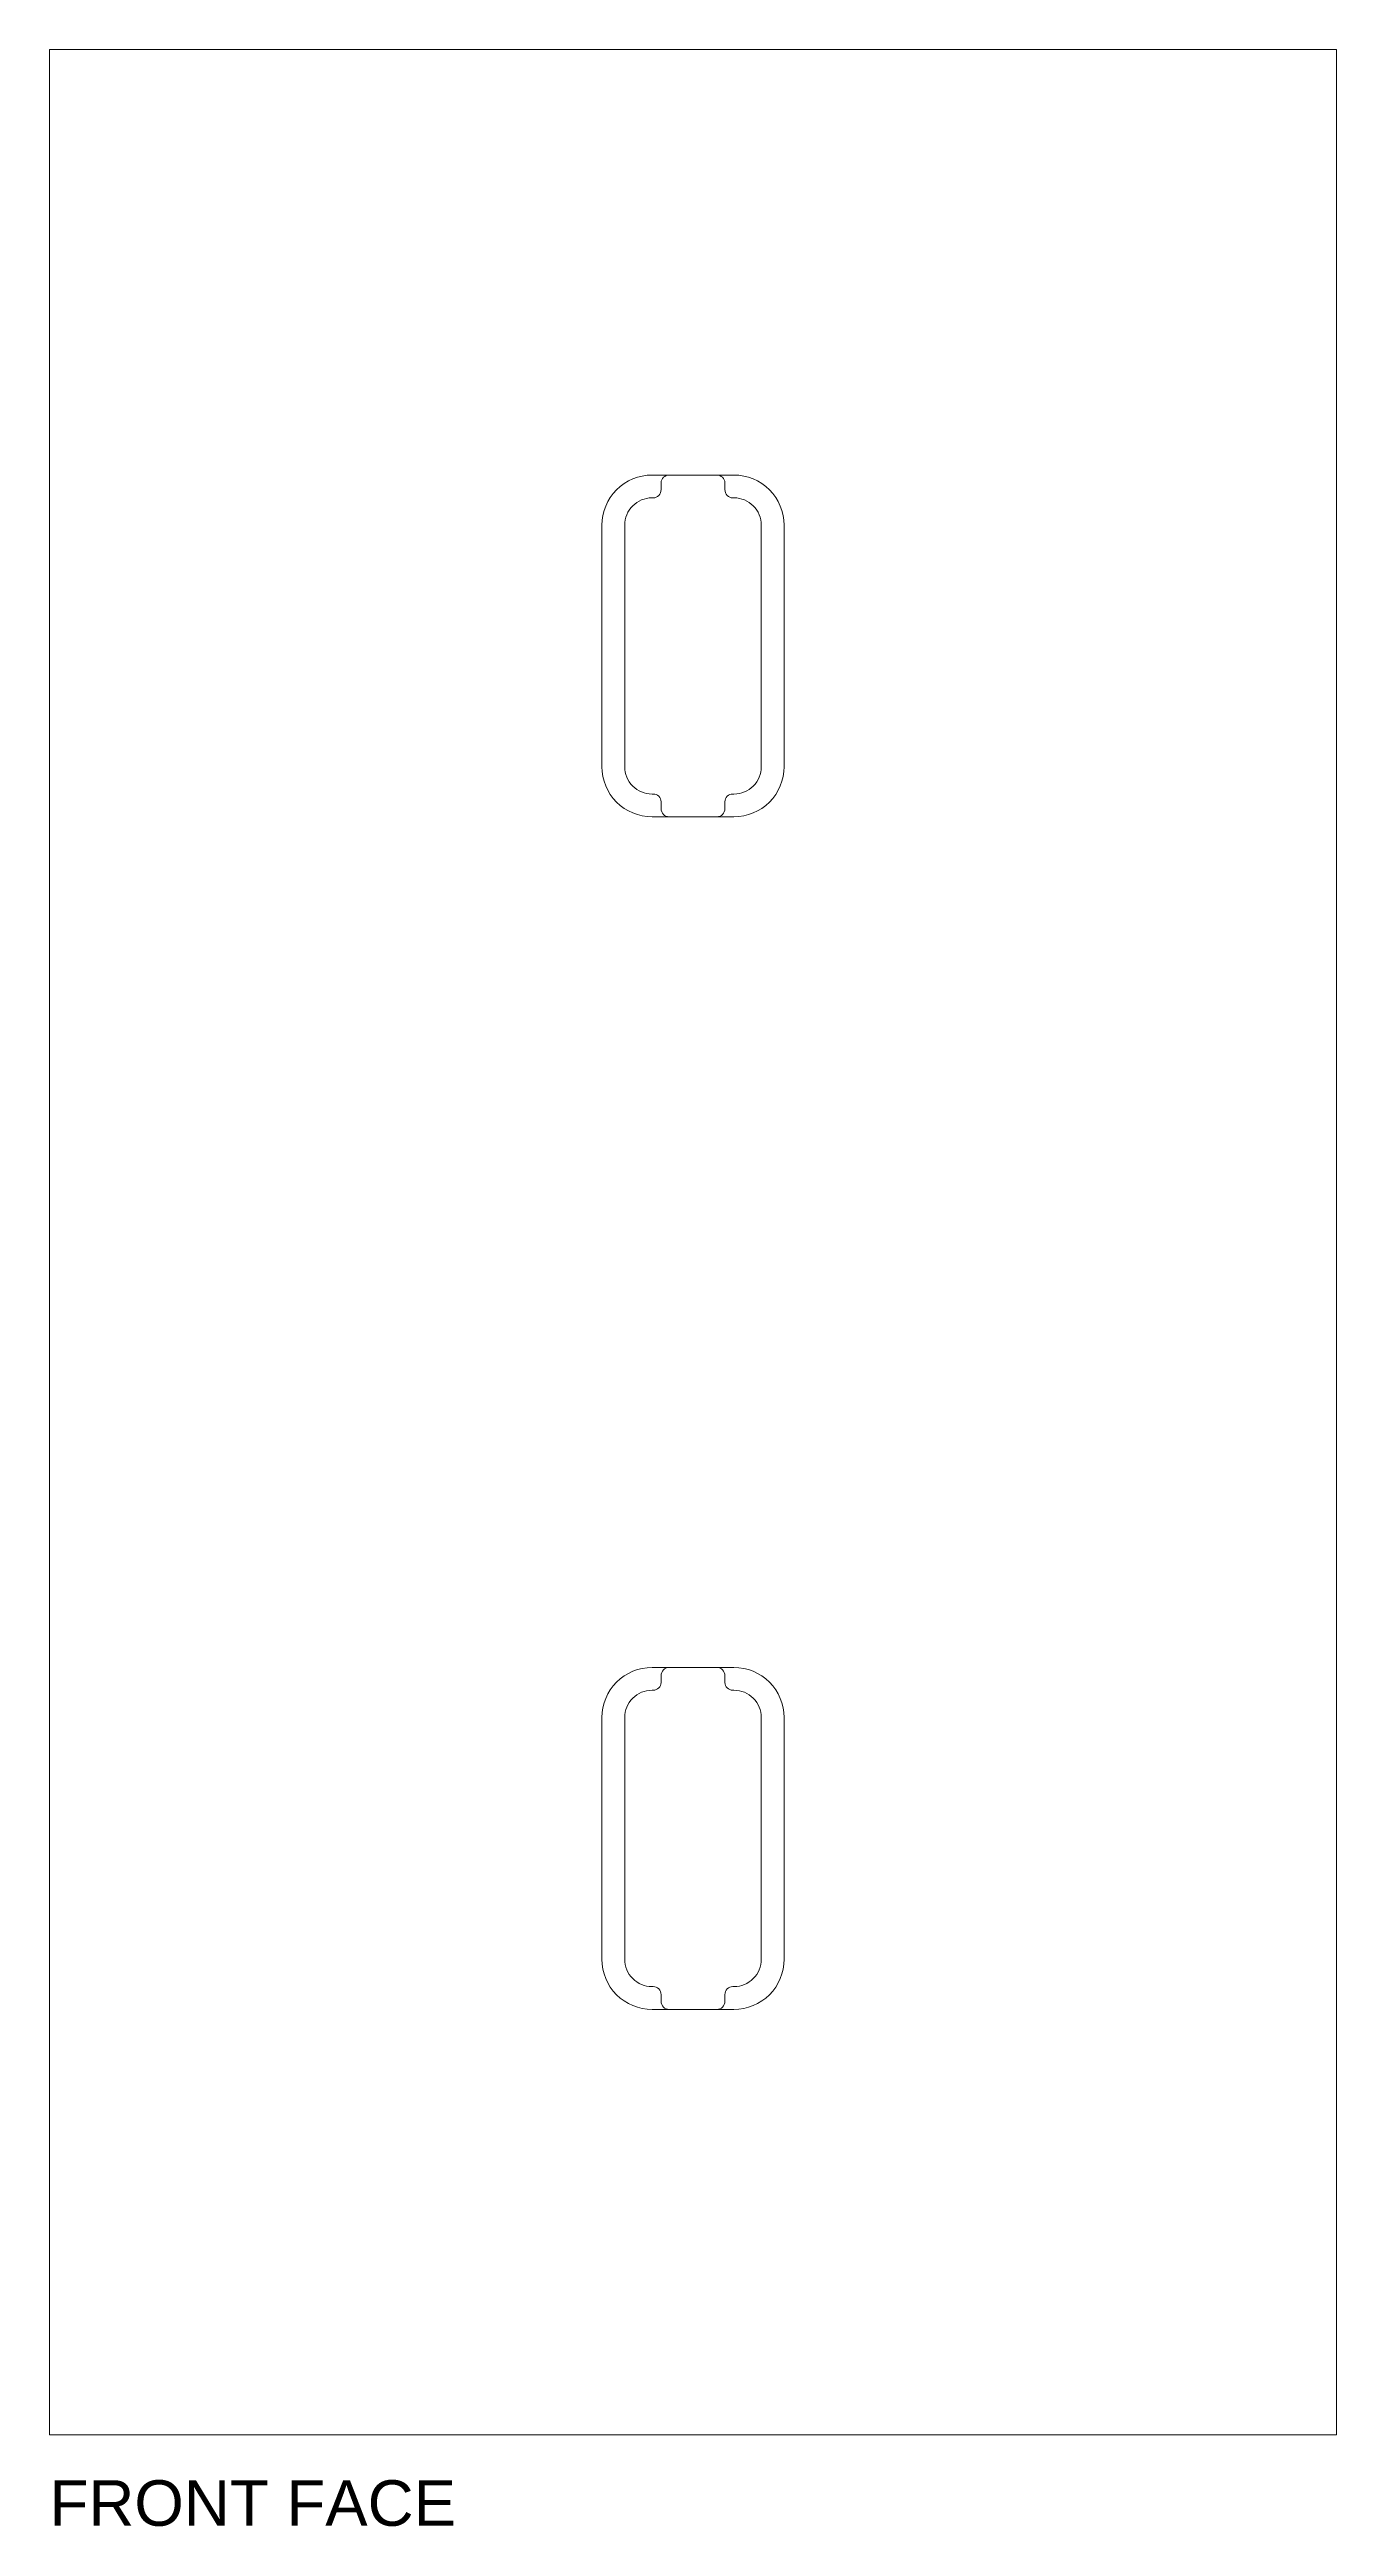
# Model space of a CAD drawing. Header units: millimetres. Extents: x -29 to 2520, y -40 to 2440.
# Drawn here: x 0 to 565, y -40 to 1047 of the extents above; entities that cross this region are included whole.
import ezdxf

# ---------------------------------------------------------------- set-up
doc = ezdxf.new("R2010")
doc.units = ezdxf.units.MM
doc.layers.get('0').update_dxf_attribs({"true_color": 0xffffff})
doc.styles.add('textstyle12', font='')
doc.styles.get('textstyle12').set_extended_font_data('Arial')

msp = doc.modelspace()

# ---------------------------------------------------------------- linework, layer by layer
at = {"color": 6, "linetype": 'Continuous', "lineweight": 15, "true_color": 0xff00ff, "flags": 128}
msp.add_lwpolyline([(0, 0), (565, 0), (565, 1047), (0, 1047), (0, 0)], dxfattribs=at)
at = {"color": 4, "linetype": 'Continuous', "lineweight": 15, "true_color": 0x00ffff, "flags": 128}
for points in [[(300.5, 710.2, 0.414214), (322.5, 732.2), (322.5, 838.2, 0.414214), (300.5, 860.2), (264.5, 860.2, 0.414214), (242.5, 838.2), (242.5, 732.2, 0.414214), (264.5, 710.2), (300.5, 710.2)], [(264.5, 336.8, 0.414214), (242.5, 314.8), (242.5, 208.7, 0.414214), (264.5, 186.7), (300.5, 186.7, 0.414214), (322.5, 208.7), (322.5, 314.8, 0.414214), (300.5, 336.8), (264.5, 336.8)]]:
    msp.add_lwpolyline(points, format="xyb", dxfattribs=at)
at = {"color": 1, "linetype": 'Continuous', "lineweight": 15, "true_color": 0xff0000, "flags": 128}
for points in [[(252.5, 732.2, 0.414214), (264.5, 720.2), (265, 720.2, -0.414214), (268.5, 716.8), (268.5, 713.8, 0.414214), (272, 710.2), (293, 710.2, 0.414214), (296.5, 713.8), (296.5, 716.8, -0.414214), (300, 720.2), (300.5, 720.2, 0.414214), (312.5, 732.2), (312.5, 838.2, 0.414214), (300.5, 850.2), (300, 850.2, -0.414214), (296.5, 853.8), (296.5, 856.8, 0.414214), (293, 860.2), (272, 860.2, 0.414214), (268.5, 856.8), (268.5, 853.8, -0.414214), (265, 850.2), (264.5, 850.2, 0.414214), (252.5, 838.2), (252.5, 732.2)], [(252.5, 208.7, 0.414214), (264.5, 196.7), (265, 196.7, -0.414214), (268.5, 193.2), (268.5, 190.2, 0.414214), (272, 186.7), (293, 186.7, 0.414214), (296.5, 190.2), (296.5, 193.2, -0.414214), (300, 196.7), (300.5, 196.7, 0.414214), (312.5, 208.7), (312.5, 314.8, 0.414214), (300.5, 326.8), (300, 326.8, -0.414214), (296.5, 330.2), (296.5, 333.2, 0.414214), (293, 336.8), (272, 336.8, 0.414214), (268.5, 333.2), (268.5, 330.2, -0.414214), (265, 326.8), (264.5, 326.8, 0.414214), (252.5, 314.8), (252.5, 208.7)]]:
    msp.add_lwpolyline(points, format="xyb", dxfattribs=at)

# ---------------------------------------------------------------- texts
at = {"insert": (0, -20), "char_height": 1, "attachment_point": 1, "style": 'textstyle12'}
msp.add_mtext('\\H20;FRONT FACE', dxfattribs=at)

doc.saveas('drawing.dxf')
